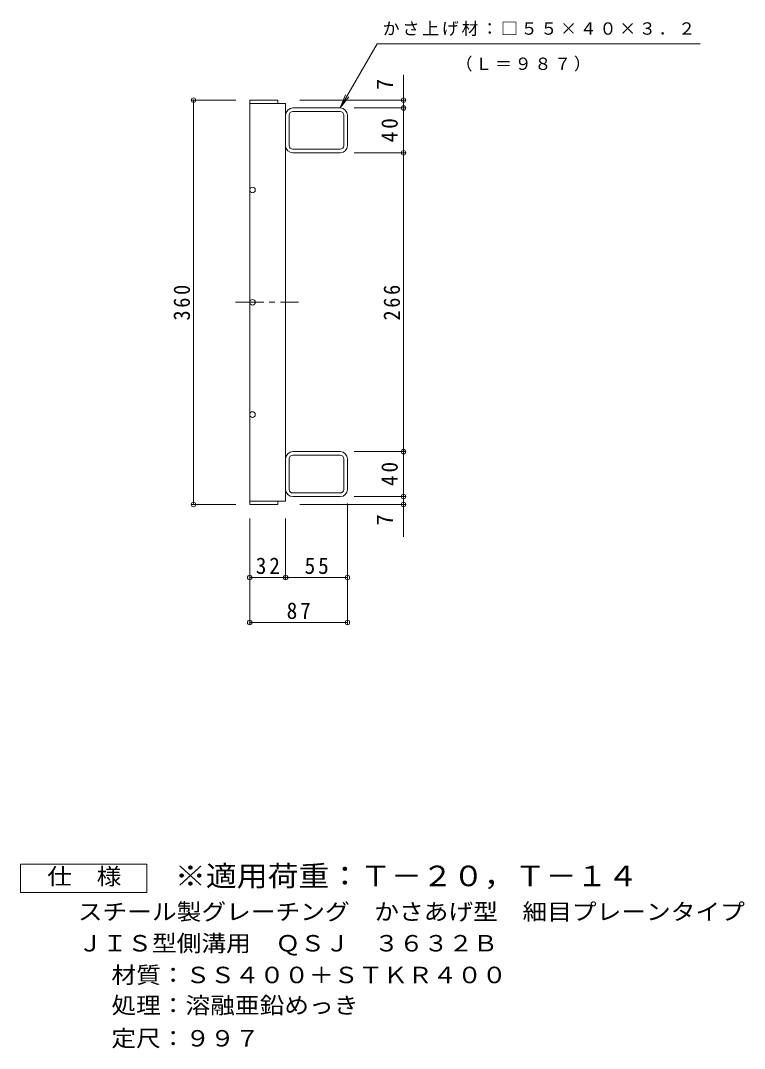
# Model space of a CAD drawing. Units: millimetres, scale not verified. Extents: x -837 to 892, y -689 to 506.
# Drawn here: x 247 to 892, y -504 to 411 of the extents above; entities that cross this region are included whole.
import ezdxf
from ezdxf.enums import TextEntityAlignment as Align

# ---------------------------------------------------------------- set-up
doc = ezdxf.new("R2010")
doc.units = ezdxf.units.MM
doc.header["$LTSCALE"] = 5
doc.header["$PDMODE"] = 32
doc.header["$PDSIZE"] = 4
doc.linetypes.add('CHAIN1', pattern=[8, 5, -1, 1, -1])
for name, color, linetype, lineweight in [('1-1_1-1ﾚｲﾔ', 2, 'Continuous', 9), ('1-2_1-2ﾚｲﾔ', 3, 'Continuous', 9), ('1-4_1-4ﾚｲﾔ', 7, 'Continuous', 9), ('1-5_1-5ﾚｲﾔ', 7, 'Continuous', 9), ('F-4_F-4ﾚｲﾔ', 2, 'Continuous', 9)]:
    doc.layers.add(name, color=color, linetype=linetype, lineweight=lineweight)
doc.layers.add('F-5_F-5ﾚｲﾔ', color=3, linetype='Continuous')
doc.styles.add('ＭＳ ゴシック', font='')
doc.styles.get('ＭＳ ゴシック').set_extended_font_data('MS Gothic')

msp = doc.modelspace()

# ---------------------------------------------------------------- linework, layer by layer
at = {"layer": '1-1_1-1ﾚｲﾔ'}
for p, q in [((531.951, 332.932), (489.751, 332.932)), ((531.951, 329.732), (489.751, 329.732)), ((486.551, 299.333), (486.551, 326.532)), ((535.151, 299.333), (535.151, 326.532)), ((538.351, 299.333), (538.351, 326.533)), ((489.751, 296.133), (531.951, 296.133)), ((531.951, 292.932), (489.751, 292.932)), ((486.551, 20.532), (486.551, -6.667)), ((531.951, 26.932), (489.751, 26.932)), ((489.751, 23.732), (531.951, 23.732)), ((535.151, 20.532), (535.151, -6.667)), ((538.351, 20.532), (538.351, -6.668)), ((531.951, -9.868), (489.751, -9.868)), ((531.951, -13.068), (489.751, -13.068))]:
    msp.add_line(p, q, dxfattribs=at)
for centre, radius, start, end in [((489.751, 326.533), 6.4, 90, 180), ((489.751, 326.532), 3.2, 90, 180), ((531.951, 326.533), 6.4, 0, 90), ((531.951, 326.532), 3.2, 0, 90), ((489.751, 299.333), 6.4, 180, 270), ((489.751, 299.333), 3.2, 180, 270), ((531.951, 299.333), 6.4, 270, 0), ((531.951, 299.333), 3.2, 270, 0), ((489.751, 20.532), 6.4, 90, 180), ((489.751, 20.532), 3.2, 90, 180), ((531.951, 20.532), 6.4, 0, 90), ((531.951, 20.532), 3.2, 0, 90), ((489.751, -6.668), 6.4, 180, 270), ((489.751, -6.667), 3.2, 180, 270), ((531.951, -6.667), 3.2, 270, 0), ((531.951, -6.668), 6.4, 270, 0)]:
    msp.add_arc(centre, radius, start, end, dxfattribs=at)
at = {"layer": '1-2_1-2ﾚｲﾔ'}
for p, q in [((451.351, 339.932), (451.351, -20.068)), ((451.351, 336.932), (483.351, 336.932)), ((476.351, -17.068), (476.351, -20.068)), ((451.351, -20.068), (476.351, -20.068))]:
    msp.add_line(p, q, dxfattribs=at)
at = {"layer": '1-2_1-2ﾚｲﾔ', "linetype": 'CHAIN1'}
msp.add_line((438.796, 159.932), (494.846, 159.932), dxfattribs=at)
at = {"layer": '1-2_1-2ﾚｲﾔ'}
for points in [[(451.351, 339.932), (476.351, 339.932), (476.351, 336.932)], [(451.351, -17.068), (483.351, -17.068), (483.351, 336.932)]]:
    msp.add_lwpolyline(points, dxfattribs=at)
for centre in [(453.851, 259.933), (453.851, 159.933), (453.851, 59.932)]:
    msp.add_circle(centre, 2.5, dxfattribs=at)
at = {"layer": '1-4_1-4ﾚｲﾔ'}
for p, q in [((588.351, -48.961), (588.351, 362.43)), ((438.851, 339.932), (399.851, 339.932)), ((401.351, -20.068), (401.351, 339.932)), ((495.851, 339.932), (589.851, 339.932)), ((544.451, 332.933), (589.851, 332.933)), ((544.451, 292.932), (589.851, 292.932)), ((544.451, 26.932), (589.851, 26.932)), ((544.451, -13.068), (589.851, -13.068)), ((438.851, -20.068), (399.851, -20.068)), ((495.851, -20.068), (589.851, -20.068)), ((538.351, -19.168), (538.351, -126.678)), ((451.351, -32.567), (451.351, -126.678)), ((483.351, -32.567), (483.351, -86.678)), ((451.351, -85.178), (538.351, -85.178)), ((451.351, -125.178), (538.351, -125.178))]:
    msp.add_line(p, q, dxfattribs=at)
for p in [(401.351, 339.932), (588.351, 339.932), (588.351, 332.933), (588.351, 292.932), (588.351, 26.932), (401.351, -20.068), (588.351, -13.068), (588.351, -20.068), (451.351, -85.178), (483.351, -85.178), (538.351, -85.178), (451.351, -125.178), (538.351, -125.178)]:
    msp.add_point(p, dxfattribs=at)
at = {"layer": '1-5_1-5ﾚｲﾔ'}
for q in [(536.735, 344.481), (539.561, 342.849)]:
    msp.add_line((531.951, 332.932), q, dxfattribs=at)
msp.add_lwpolyline([(531.951, 332.932), (564.86, 389.932), (852.533, 389.932)], dxfattribs=at)
at = {"layer": 'F-4_F-4ﾚｲﾔ'}
msp.add_lwpolyline([(247.297, -365.473), (247.297, -340.473), (359.797, -340.473), (359.797, -365.473)], close=True, dxfattribs=at)

# ---------------------------------------------------------------- texts
at = {"layer": '1-4_1-4ﾚｲﾔ', "color": 2, "style": 'ＭＳ ゴシック'}
for p in [(583.351, 348.858), (583.351, -38.748)]:
    msp.add_text('7', height=14.66, rotation=90, dxfattribs=at).set_placement(p, align=Align.BOTTOM_LEFT)
at = {"layer": '1-4_1-4ﾚｲﾔ', "color": 2, "char_height": 14.66, "attachment_point": 7, "rotation": 90, "style": 'ＭＳ ゴシック'}
for s, insert in [('\\T1.27;\\W0.95;40', (583.351, 302.308)), ('\\T1.27;\\W0.9;360', (398.351, 143.682)), ('\\T1.27;\\W0.9;266', (585.351, 143.682)), ('\\T1.27;\\W0.95;40', (583.351, -3.693))]:
    msp.add_mtext(s, dxfattribs=dict(at, insert=insert))
at = {"layer": '1-4_1-4ﾚｲﾔ', "color": 2, "char_height": 14.66, "attachment_point": 7, "style": 'ＭＳ ゴシック'}
for s, insert in [('\\T1.27;\\W0.95;32', (456.726, -82.178)), ('\\T1.27;\\W0.95;55', (500.226, -82.178)), ('\\T1.27;\\W0.95;87', (484.226, -122.178))]:
    msp.add_mtext(s, dxfattribs=dict(at, insert=insert))
at = {"layer": '1-5_1-5ﾚｲﾔ', "char_height": 11, "attachment_point": 7, "style": 'ＭＳ ゴシック'}
for s, insert in [('\\T1.17;かさ上げ材：□５５×４０×３．２', (569.796, 396.945)), ('\\T1.17;（Ｌ＝９８７）', (634.721, 365.316))]:
    msp.add_mtext(s, dxfattribs=dict(at, insert=insert))
at = {"layer": 'F-4_F-4ﾚｲﾔ', "style": 'ＭＳ ゴシック', "width": 1.1}
for s, p in [('仕\u3000様', (271.047, -362.973)), ('スチール製グレーチング\u3000かさあげ型\u3000細目プレーンタイプ', (298.342, -394.433)), ('ＪＩＳ型側溝用\u3000ＱＳＪ\u3000３６３２Ｂ', (298.342, -422.482)), ('材質：ＳＳ４００＋ＳＴＫＲ４００', (328.198, -450.712)), ('処理：溶融亜鉛めっき', (328.198, -477.751)), ('定尺：９９７', (328.197, -507.108))]:
    msp.add_text(s, height=14.66, dxfattribs=at).set_placement(p, align=Align.BOTTOM_LEFT)
at = {"layer": 'F-5_F-5ﾚｲﾔ', "style": 'ＭＳ ゴシック', "width": 1.1}
msp.add_text('※適用荷重：Ｔ－２０，Ｔ－１４', height=18.33, dxfattribs=at).set_placement((384.797, -365.473), align=Align.BOTTOM_LEFT)

doc.saveas('drawing.dxf')
